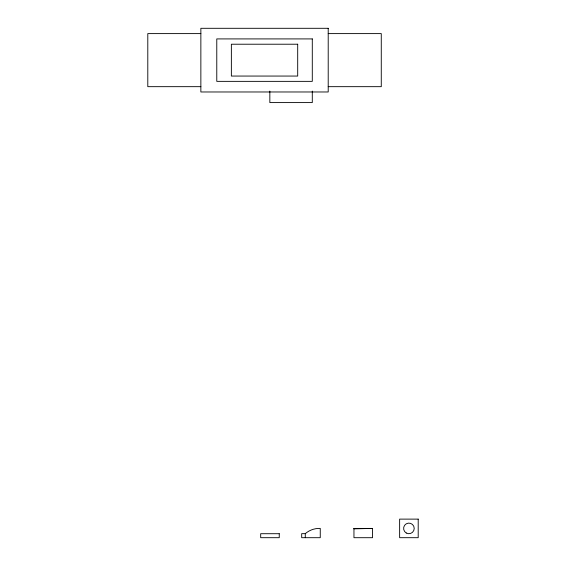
<?xml version="1.0" encoding="UTF-8"?>
<svg xmlns="http://www.w3.org/2000/svg" width="566" height="566" viewBox="0 0 566 566"><rect width="100%" height="100%" fill="white"/><g stroke="black" fill="none" stroke-linecap="round" stroke-linejoin="round"><path stroke-width="0.85" d="M305.279 533.66C309.376 530.094 314.838 528.177 320.257 528.403L320.257 537.693L301.685 537.693L301.685 533.66L305.279 533.66L305.279 537.693M372.527 528.418L353.955 528.418L353.955 537.7L372.527 537.7L372.527 528.418L353.955 528.849M200.859 33.606L147.797 33.606L147.797 86.669L200.859 86.669M328.209 33.606L381.272 33.606L381.272 86.669L328.209 86.669M353.955 528.552L368.919 528.566M312.291 91.091L312.291 102.588L269.84 102.588L269.84 91.091M328.209 28.3L200.859 28.3L200.859 91.975L328.209 91.975L328.209 28.3M312.291 38.913L216.778 38.913L216.778 81.362L312.291 81.362L312.291 38.913M297.695 44.219L231.367 44.219L231.367 76.056L297.695 76.056L297.695 44.219M418.203 519.121L399.631 519.121L399.631 537.693L418.203 537.693L418.203 519.121M279.25 533.71L260.685 533.71L260.685 537.693L279.25 537.693L279.25 533.71M406.261 533.002A5.306 5.306 0 0 0 414.22 528.403A5.306 5.306 0 0 0 406.261 523.812A5.306 5.306 0 0 0 406.261 533.002"/></g></svg>
